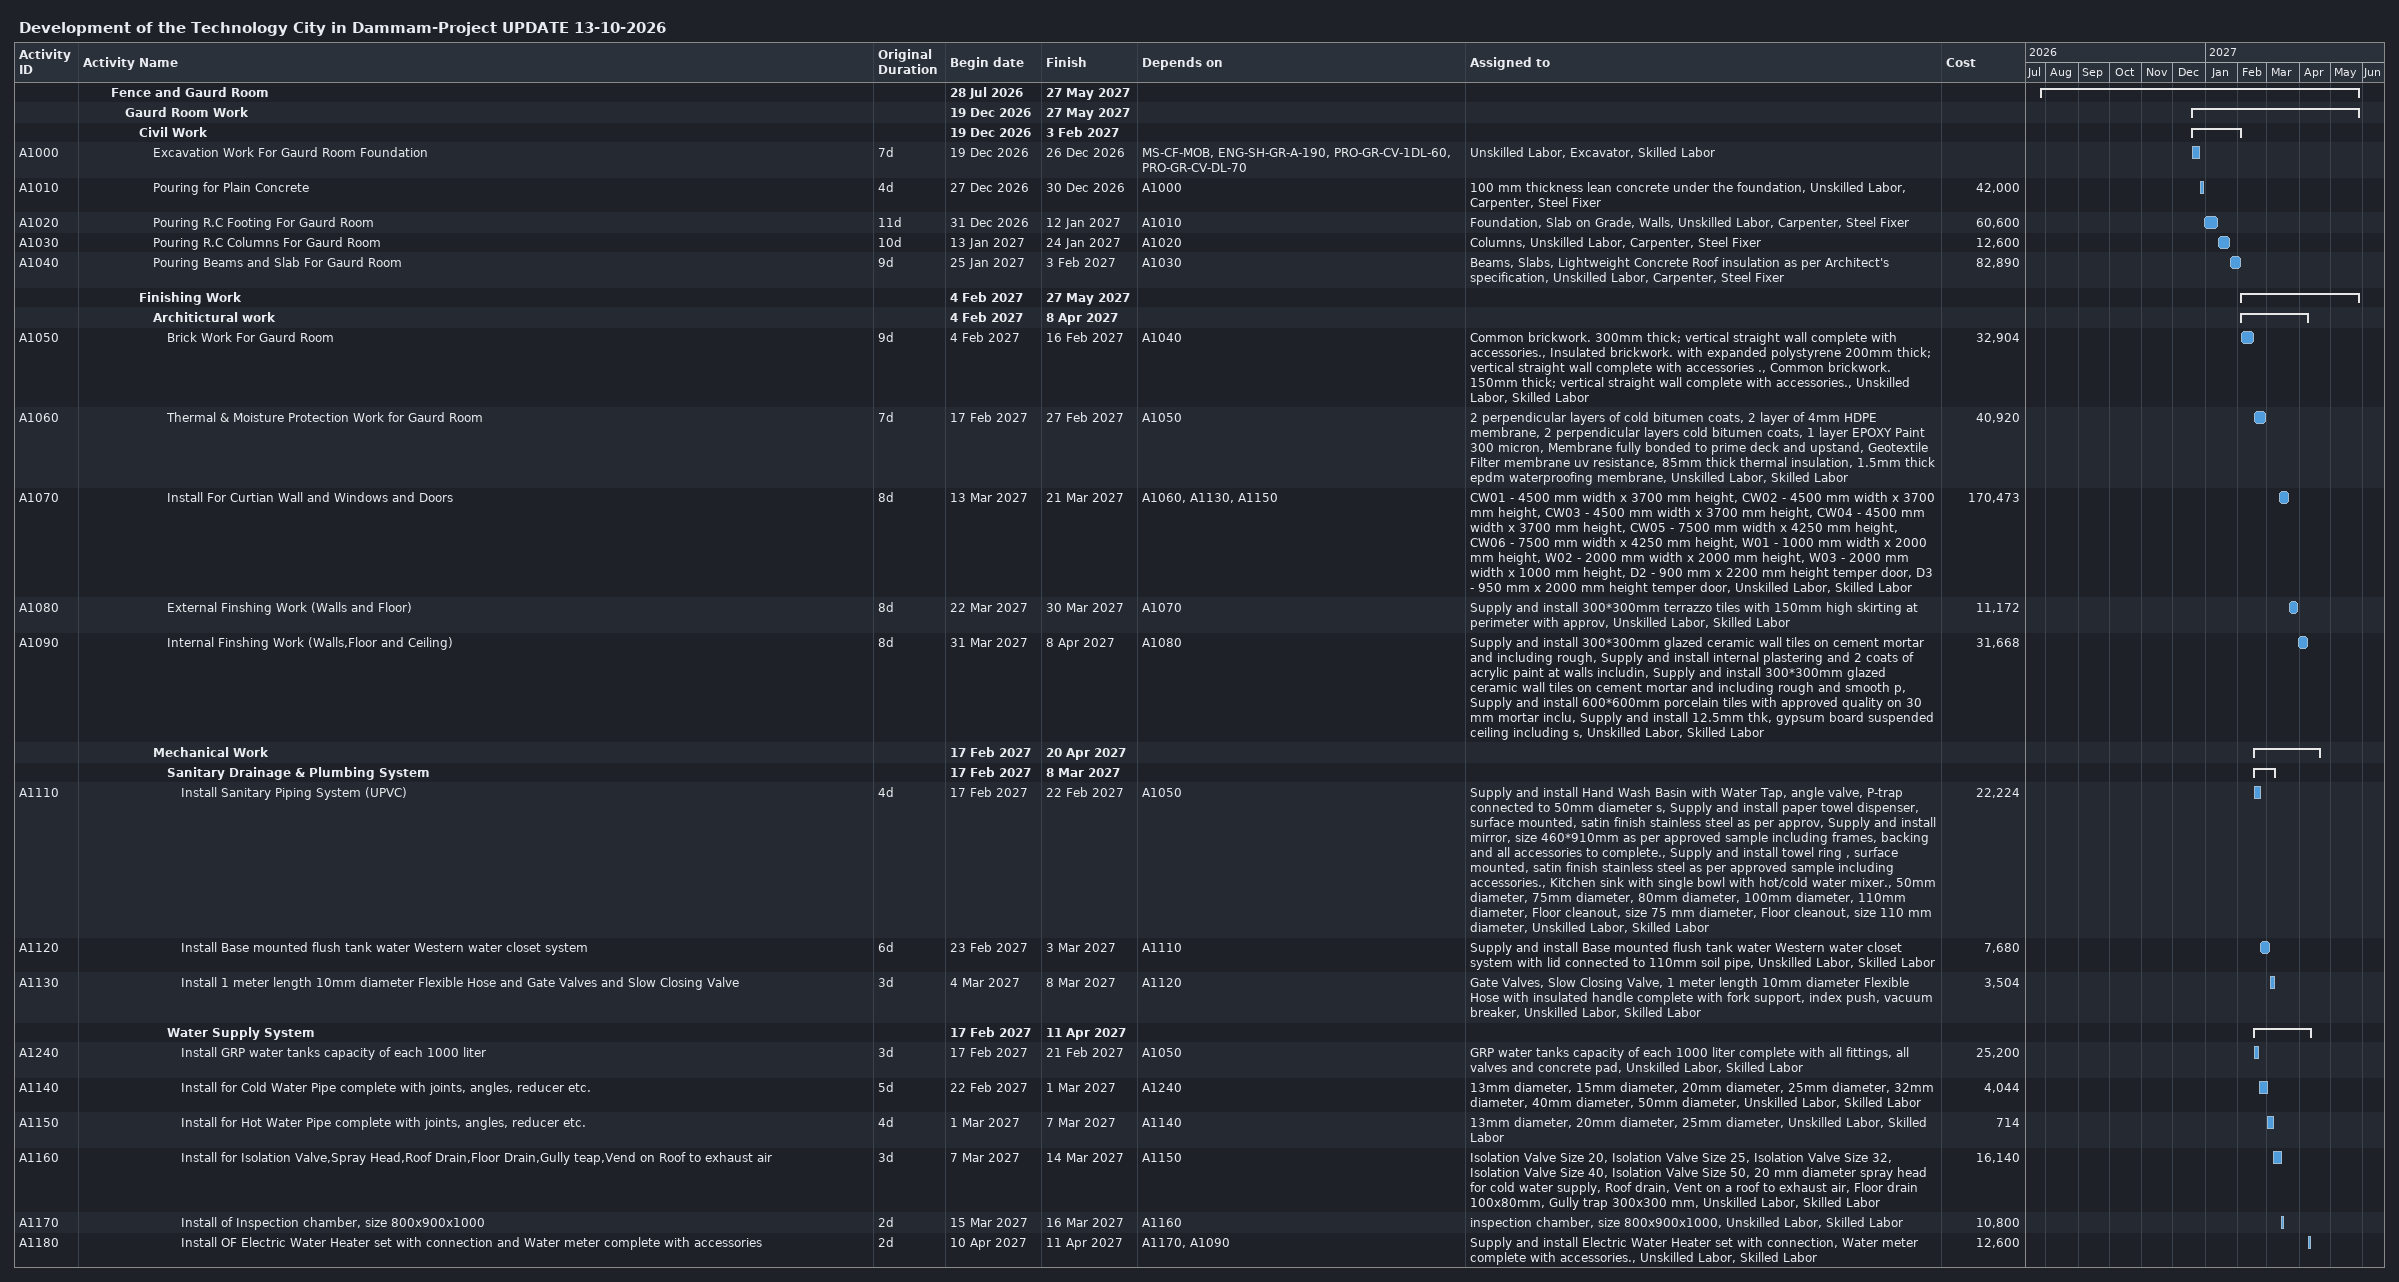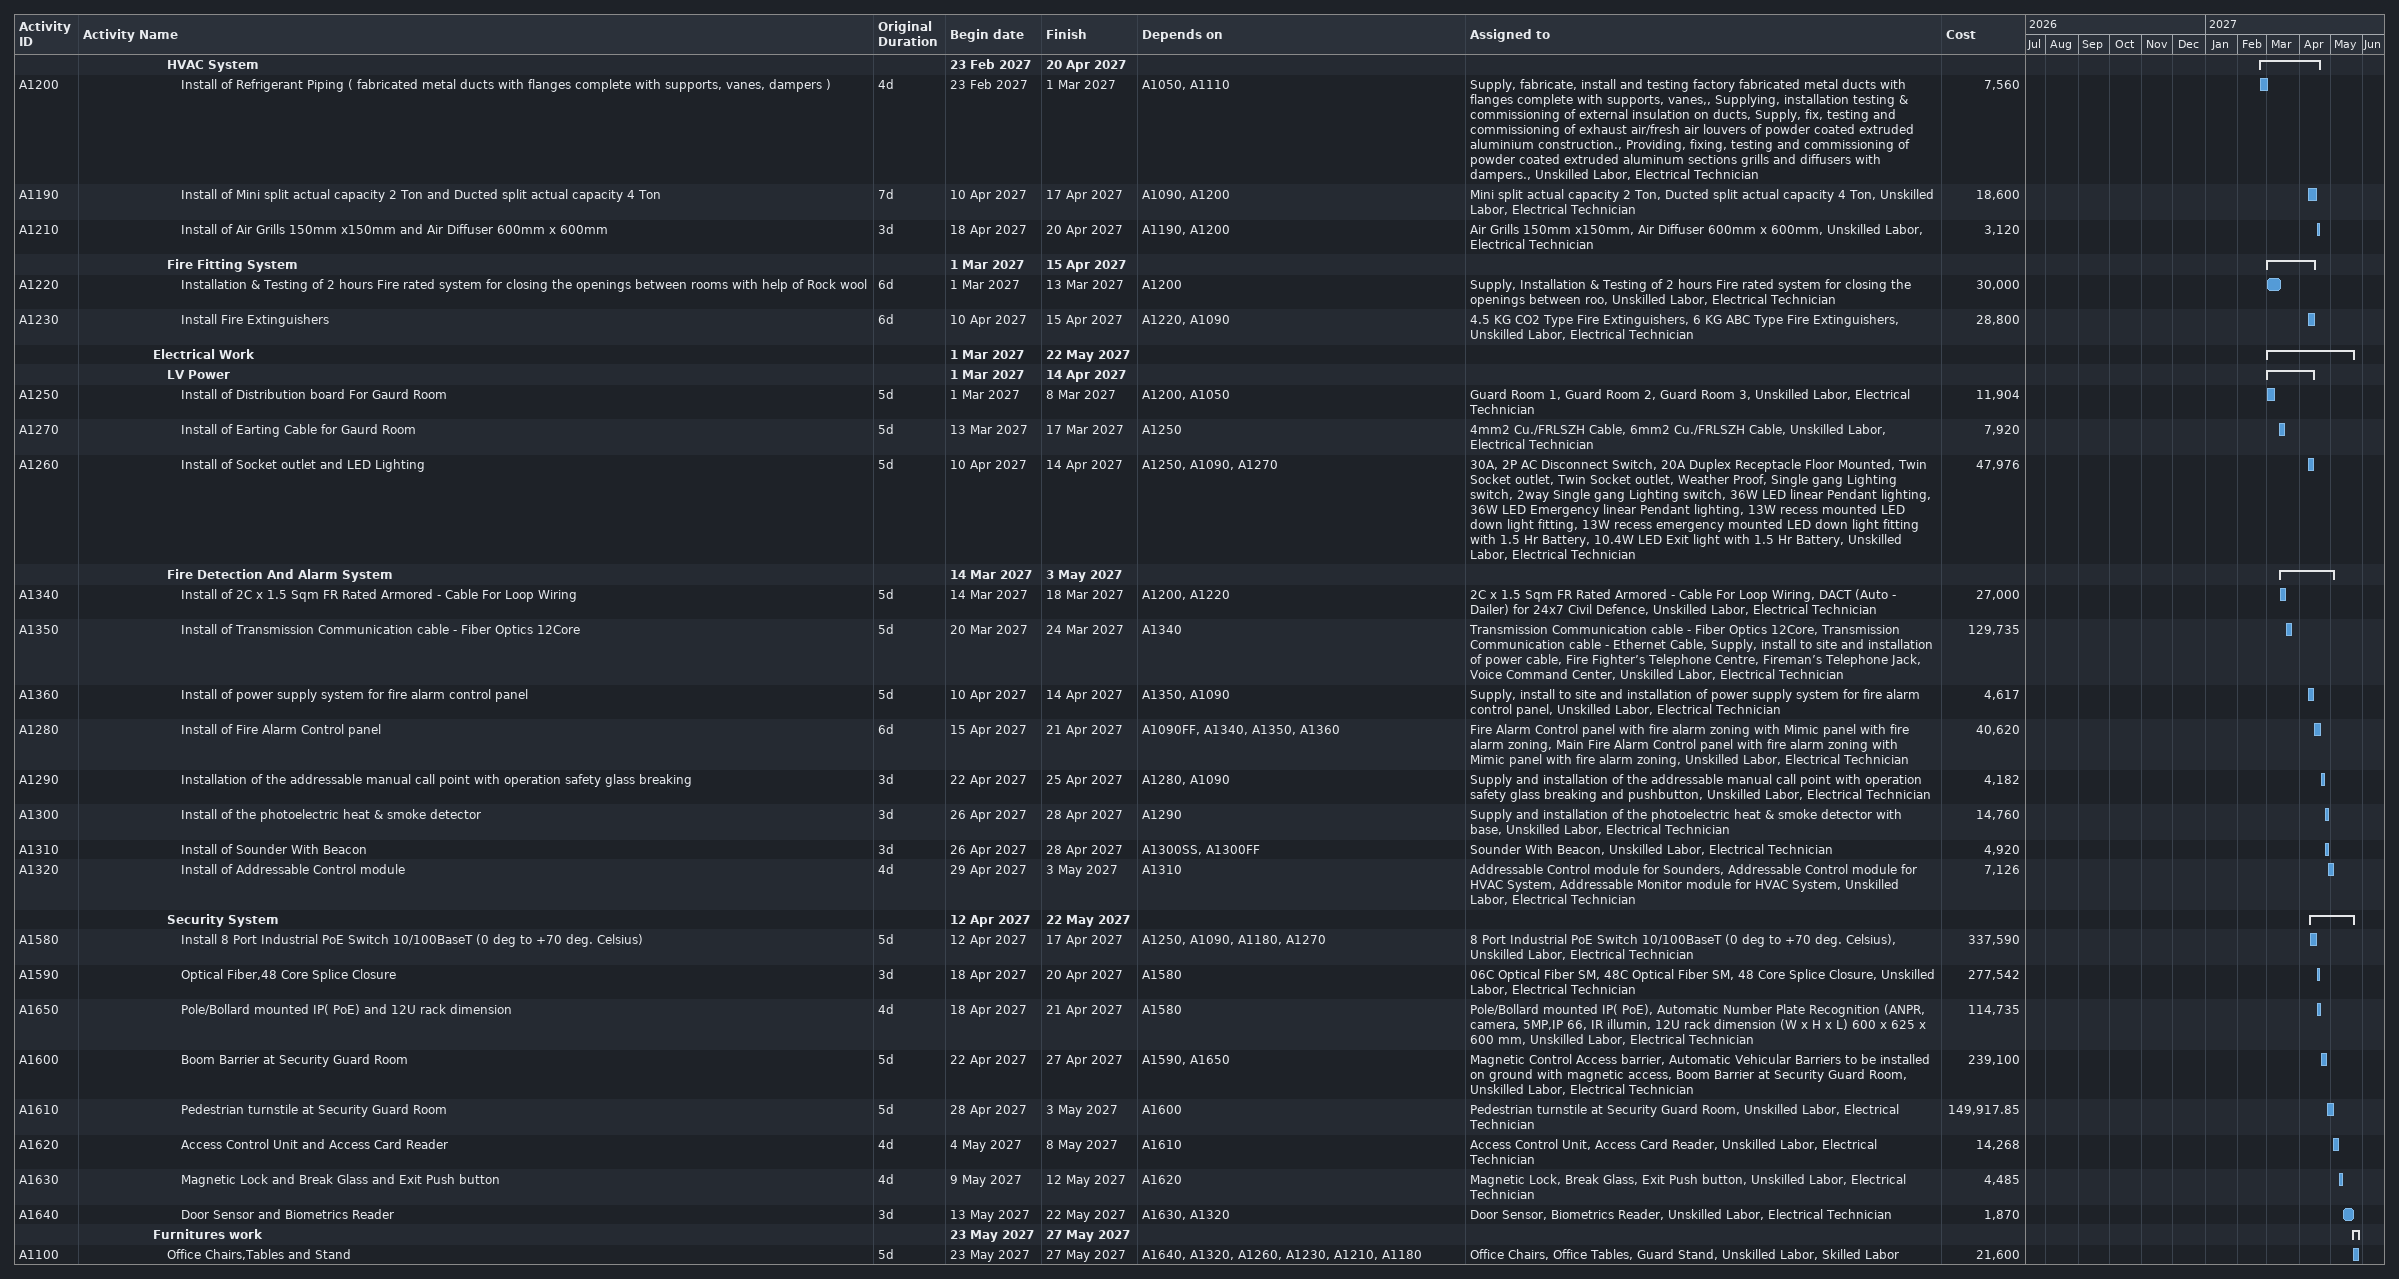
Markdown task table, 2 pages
Development of the Technology City in Dammam-Project UPDATE 13-10-2026

| ID | Level | Task | Original duration | Start | Finish | Predecessors | Resources | Cost |
|---|---|---|---|---|---|---|---|---|
|  | 3 | **Fence and Gaurd Room** |  | 2026-07-28 | 2027-05-27 |  |  |  |
|  | 4 | **Gaurd Room Work** |  | 2026-12-19 | 2027-05-27 |  |  |  |
|  | 5 | **Civil Work** |  | 2026-12-19 | 2027-02-03 |  |  |  |
| A1000 | 6 | Excavation Work For Gaurd Room Foundation | 7d | 2026-12-19 | 2026-12-26 | MS-CF-MOB, ENG-SH-GR-A-190, PRO-GR-CV-1DL-60, PRO-GR-CV-DL-70 | Unskilled Labor, Excavator, Skilled Labor |  |
| A1010 | 6 | Pouring for Plain Concrete | 4d | 2026-12-27 | 2026-12-30 | A1000 | 100 mm thickness lean concrete under the foundation, Unskilled Labor, Carpenter, Steel Fixer | 42000 |
| A1020 | 6 | Pouring R.C Footing For Gaurd Room | 11d | 2026-12-31 | 2027-01-12 | A1010 | Foundation, Slab on Grade, Walls, Unskilled Labor, Carpenter, Steel Fixer | 60600 |
| A1030 | 6 | Pouring R.C Columns For Gaurd Room | 10d | 2027-01-13 | 2027-01-24 | A1020 | Columns, Unskilled Labor, Carpenter, Steel Fixer | 12600 |
| A1040 | 6 | Pouring Beams and Slab For Gaurd Room | 9d | 2027-01-25 | 2027-02-03 | A1030 | Beams, Slabs, Lightweight Concrete Roof insulation as per Architect's specification, Unskilled Labor, Carpenter, Steel Fixer | 82890 |
|  | 5 | **Finishing Work** |  | 2027-02-04 | 2027-05-27 |  |  |  |
|  | 6 | **Architictural work** |  | 2027-02-04 | 2027-04-08 |  |  |  |
| A1050 | 7 | Brick Work For Gaurd Room | 9d | 2027-02-04 | 2027-02-16 | A1040 | Common brickwork. 300mm thick; vertical straight wall complete with accessories., Insulated brickwork. with expanded polystyrene 200mm thick; vertical straight wall complete with accessories ., Common brickwork. 150mm thick; vertical straight wall complete with accessories., Unskilled Labor, Skilled Labor | 32904 |
| A1060 | 7 | Thermal & Moisture Protection Work for Gaurd Room | 7d | 2027-02-17 | 2027-02-27 | A1050 | 2 perpendicular layers of cold bitumen coats, 2 layer of 4mm HDPE membrane, 2 perpendicular layers cold bitumen coats, 1 layer EPOXY Paint 300 micron, Membrane fully bonded to prime deck and upstand, Geotextile Filter membrane uv resistance, 85mm thick thermal insulation, 1.5mm thick epdm waterproofing membrane, Unskilled Labor, Skilled Labor | 40920 |
| A1070 | 7 | Install For Curtian Wall and Windows and Doors | 8d | 2027-03-13 | 2027-03-21 | A1060, A1130, A1150 | CW01 - 4500 mm width x 3700 mm height, CW02 - 4500 mm width x 3700 mm height, CW03 - 4500 mm width x 3700 mm height, CW04 - 4500 mm width x 3700 mm height, CW05 - 7500 mm width x 4250 mm height, CW06 - 7500 mm width x 4250 mm height, W01 - 1000 mm width x 2000 mm height, W02 - 2000 mm width x 2000 mm height, W03 - 2000 mm width x 1000 mm height, D2 - 900 mm x 2200 mm height temper door, D3 - 950 mm x 2000 mm height temper door, Unskilled Labor, Skilled Labor | 170473 |
| A1080 | 7 | External Finshing Work (Walls and Floor) | 8d | 2027-03-22 | 2027-03-30 | A1070 | Supply and install 300*300mm terrazzo tiles with 150mm high skirting at perimeter with approv, Unskilled Labor, Skilled Labor | 11172 |
| A1090 | 7 | Internal Finshing Work (Walls,Floor and Ceiling) | 8d | 2027-03-31 | 2027-04-08 | A1080 | Supply and install 300*300mm glazed ceramic wall tiles on cement mortar and including rough, Supply and install internal plastering and 2 coats of acrylic paint at walls includin, Supply and install 300*300mm glazed ceramic wall tiles on cement mortar and including rough and smooth p, Supply and install 600*600mm porcelain tiles with approved quality on 30 mm mortar inclu, Supply and install 12.5mm thk, gypsum board suspended ceiling including s, Unskilled Labor, Skilled Labor | 31668 |
|  | 6 | **Mechanical Work** |  | 2027-02-17 | 2027-04-20 |  |  |  |
|  | 7 | **Sanitary Drainage & Plumbing System** |  | 2027-02-17 | 2027-03-08 |  |  |  |
| A1110 | 8 | Install Sanitary Piping System (UPVC) | 4d | 2027-02-17 | 2027-02-22 | A1050 | Supply and install Hand Wash Basin with Water Tap, angle valve, P-trap connected to 50mm diameter s, Supply and install paper towel dispenser, surface mounted, satin finish stainless steel as per approv, Supply and install mirror, size 460*910mm as per approved sample including frames, backing and all accessories to complete., Supply and install towel ring , surface mounted, satin finish stainless steel as per approved sample including accessories., Kitchen sink with single bowl with hot/cold water mixer., 50mm diameter, 75mm diameter, 80mm diameter, 100mm diameter, 110mm diameter, Floor cleanout, size 75 mm diameter, Floor cleanout, size 110 mm diameter, Unskilled Labor, Skilled Labor | 22224 |
| A1120 | 8 | Install Base mounted flush tank water Western water closet system | 6d | 2027-02-23 | 2027-03-03 | A1110 | Supply and install Base mounted flush tank water Western water closet system with lid connected to 110mm soil pipe, Unskilled Labor, Skilled Labor | 7680 |
| A1130 | 8 | Install 1 meter length 10mm diameter Flexible Hose and Gate Valves and Slow Closing Valve | 3d | 2027-03-04 | 2027-03-08 | A1120 | Gate Valves, Slow Closing Valve, 1 meter length 10mm diameter Flexible Hose with insulated handle complete with fork support, index push, vacuum breaker, Unskilled Labor, Skilled Labor | 3504 |
|  | 7 | **Water Supply System** |  | 2027-02-17 | 2027-04-11 |  |  |  |
| A1240 | 8 | Install GRP water tanks capacity of each 1000 liter | 3d | 2027-02-17 | 2027-02-21 | A1050 | GRP water tanks capacity of each 1000 liter complete with all fittings, all valves and concrete pad, Unskilled Labor, Skilled Labor | 25200 |
| A1140 | 8 | Install for Cold Water Pipe complete with joints, angles, reducer etc. | 5d | 2027-02-22 | 2027-03-01 | A1240 | 13mm diameter, 15mm diameter, 20mm diameter, 25mm diameter, 32mm diameter, 40mm diameter, 50mm diameter, Unskilled Labor, Skilled Labor | 4044 |
| A1150 | 8 | Install for Hot Water Pipe complete with joints, angles, reducer etc. | 4d | 2027-03-01 | 2027-03-07 | A1140 | 13mm diameter, 20mm diameter, 25mm diameter, Unskilled Labor, Skilled Labor | 714 |
| A1160 | 8 | Install for Isolation Valve,Spray Head,Roof Drain,Floor Drain,Gully teap,Vend on Roof to exhaust air | 3d | 2027-03-07 | 2027-03-14 | A1150 | Isolation Valve Size 20, Isolation Valve Size 25, Isolation Valve Size 32, Isolation Valve Size 40, Isolation Valve Size 50, 20 mm diameter spray head for cold water supply, Roof drain, Vent on a roof to exhaust air, Floor drain 100x80mm, Gully trap 300x300 mm, Unskilled Labor, Skilled Labor | 16140 |
| A1170 | 8 | Install of Inspection chamber, size 800x900x1000 | 2d | 2027-03-15 | 2027-03-16 | A1160 | inspection chamber, size 800x900x1000, Unskilled Labor, Skilled Labor | 10800 |
| A1180 | 8 | Install OF Electric Water Heater set with connection and Water meter complete with accessories | 2d | 2027-04-10 | 2027-04-11 | A1170, A1090 | Supply and install Electric Water Heater set with connection, Water meter complete with accessories., Unskilled Labor, Skilled Labor | 12600 |
|  | 7 | **HVAC System** |  | 2027-02-23 | 2027-04-20 |  |  |  |
| A1200 | 8 | Install of Refrigerant Piping ( fabricated metal ducts with flanges complete with supports, vanes, dampers ) | 4d | 2027-02-23 | 2027-03-01 | A1050, A1110 | Supply, fabricate, install and testing factory fabricated metal ducts with flanges complete with supports, vanes,, Supplying, installation testing & commissioning of external insulation on ducts, Supply, fix, testing and commissioning of exhaust air/fresh air louvers of powder coated extruded aluminium construction., Providing, fixing, testing and commissioning of powder coated extruded aluminum sections grills and diffusers with dampers., Unskilled Labor, Electrical Technician | 7560 |
| A1190 | 8 | Install of Mini split actual capacity 2 Ton and Ducted split actual capacity 4 Ton | 7d | 2027-04-10 | 2027-04-17 | A1090, A1200 | Mini split actual capacity 2 Ton, Ducted split actual capacity 4 Ton, Unskilled Labor, Electrical Technician | 18600 |
| A1210 | 8 | Install of Air Grills 150mm x150mm and Air Diffuser 600mm x 600mm | 3d | 2027-04-18 | 2027-04-20 | A1190, A1200 | Air Grills 150mm x150mm, Air Diffuser 600mm x 600mm, Unskilled Labor, Electrical Technician | 3120 |
|  | 7 | **Fire Fitting System** |  | 2027-03-01 | 2027-04-15 |  |  |  |
| A1220 | 8 | Installation & Testing of 2 hours Fire rated system for closing the openings between rooms with help of Rock wool | 6d | 2027-03-01 | 2027-03-13 | A1200 | Supply, Installation & Testing of 2 hours Fire rated system for closing the openings between roo, Unskilled Labor, Electrical Technician | 30000 |
| A1230 | 8 | Install Fire Extinguishers | 6d | 2027-04-10 | 2027-04-15 | A1220, A1090 | 4.5 KG CO2 Type Fire Extinguishers, 6 KG ABC Type Fire Extinguishers, Unskilled Labor, Electrical Technician | 28800 |
|  | 6 | **Electrical Work** |  | 2027-03-01 | 2027-05-22 |  |  |  |
|  | 7 | **LV Power** |  | 2027-03-01 | 2027-04-14 |  |  |  |
| A1250 | 8 | Install of Distribution board For Gaurd Room | 5d | 2027-03-01 | 2027-03-08 | A1200, A1050 | Guard Room 1, Guard Room 2, Guard Room 3, Unskilled Labor, Electrical Technician | 11904 |
| A1270 | 8 | Install of Earting Cable for Gaurd Room | 5d | 2027-03-13 | 2027-03-17 | A1250 | 4mm2 Cu./FRLSZH Cable, 6mm2 Cu./FRLSZH Cable, Unskilled Labor, Electrical Technician | 7920 |
| A1260 | 8 | Install of Socket outlet and LED Lighting | 5d | 2027-04-10 | 2027-04-14 | A1250, A1090, A1270 | 30A, 2P AC Disconnect Switch, 20A Duplex Receptacle Floor Mounted, Twin Socket outlet, Twin Socket outlet, Weather Proof, Single gang Lighting switch, 2way Single gang Lighting switch, 36W LED linear Pendant lighting, 36W LED Emergency linear Pendant lighting, 13W recess mounted LED down light fitting, 13W recess emergency mounted LED down light fitting with 1.5 Hr Battery, 10.4W LED Exit light with 1.5 Hr Battery, Unskilled Labor, Electrical Technician | 47976 |
|  | 7 | **Fire Detection And Alarm System** |  | 2027-03-14 | 2027-05-03 |  |  |  |
| A1340 | 8 | Install of 2C x 1.5 Sqm FR Rated Armored - Cable For Loop Wiring | 5d | 2027-03-14 | 2027-03-18 | A1200, A1220 | 2C x 1.5 Sqm FR Rated Armored - Cable For Loop Wiring, DACT (Auto - Dailer) for 24x7 Civil Defence, Unskilled Labor, Electrical Technician | 27000 |
| A1350 | 8 | Install of Transmission Communication cable - Fiber Optics 12Core | 5d | 2027-03-20 | 2027-03-24 | A1340 | Transmission Communication cable - Fiber Optics 12Core, Transmission Communication cable - Ethernet Cable, Supply, install to site and installation of power cable, Fire Fighter’s Telephone Centre, Fireman’s Telephone Jack, Voice Command Center, Unskilled Labor, Electrical Technician | 129735 |
| A1360 | 8 | Install of power supply system for fire alarm control panel | 5d | 2027-04-10 | 2027-04-14 | A1350, A1090 | Supply, install to site and installation of power supply system for fire alarm control panel, Unskilled Labor, Electrical Technician | 4617 |
| A1280 | 8 | Install of Fire Alarm Control panel | 6d | 2027-04-15 | 2027-04-21 | A1090FF, A1340, A1350, A1360 | Fire Alarm Control panel with fire alarm zoning with Mimic panel with fire alarm zoning, Main Fire Alarm Control panel with fire alarm zoning with Mimic panel with fire alarm zoning, Unskilled Labor, Electrical Technician | 40620 |
| A1290 | 8 | Installation of the addressable manual call point with operation safety glass breaking | 3d | 2027-04-22 | 2027-04-25 | A1280, A1090 | Supply and installation of the addressable manual call point with operation safety glass breaking and pushbutton, Unskilled Labor, Electrical Technician | 4182 |
| A1300 | 8 | Install of the photoelectric heat & smoke detector | 3d | 2027-04-26 | 2027-04-28 | A1290 | Supply and installation of the photoelectric heat & smoke detector with base, Unskilled Labor, Electrical Technician | 14760 |
| A1310 | 8 | Install of Sounder With Beacon | 3d | 2027-04-26 | 2027-04-28 | A1300SS, A1300FF | Sounder With Beacon, Unskilled Labor, Electrical Technician | 4920 |
| A1320 | 8 | Install of Addressable Control module | 4d | 2027-04-29 | 2027-05-03 | A1310 | Addressable Control module for Sounders, Addressable Control module for HVAC System, Addressable Monitor module for HVAC System, Unskilled Labor, Electrical Technician | 7126 |
|  | 7 | **Security System** |  | 2027-04-12 | 2027-05-22 |  |  |  |
| A1580 | 8 | Install 8 Port Industrial PoE Switch 10/100BaseT (0 deg to +70 deg. Celsius) | 5d | 2027-04-12 | 2027-04-17 | A1250, A1090, A1180, A1270 | 8 Port Industrial PoE Switch 10/100BaseT (0 deg to +70 deg. Celsius), Unskilled Labor, Electrical Technician | 337590 |
| A1590 | 8 | Optical Fiber,48 Core Splice Closure | 3d | 2027-04-18 | 2027-04-20 | A1580 | 06C Optical Fiber SM, 48C Optical Fiber SM, 48 Core Splice Closure, Unskilled Labor, Electrical Technician | 277542 |
| A1650 | 8 | Pole/Bollard mounted IP( PoE) and 12U rack dimension | 4d | 2027-04-18 | 2027-04-21 | A1580 | Pole/Bollard mounted IP( PoE), Automatic Number Plate Recognition (ANPR, camera, 5MP,IP 66, IR illumin, 12U rack dimension (W x H x L) 600 x 625 x 600 mm, Unskilled Labor, Electrical Technician | 114735 |
| A1600 | 8 | Boom Barrier at Security Guard Room | 5d | 2027-04-22 | 2027-04-27 | A1590, A1650 | Magnetic Control Access barrier, Automatic Vehicular Barriers to be installed on ground with magnetic access, Boom Barrier at Security Guard Room, Unskilled Labor, Electrical Technician | 239100 |
| A1610 | 8 | Pedestrian turnstile at Security Guard Room | 5d | 2027-04-28 | 2027-05-03 | A1600 | Pedestrian turnstile at Security Guard Room, Unskilled Labor, Electrical Technician | 149917.85 |
| A1620 | 8 | Access Control Unit and Access Card Reader | 4d | 2027-05-04 | 2027-05-08 | A1610 | Access Control Unit, Access Card Reader, Unskilled Labor, Electrical Technician | 14268 |
| A1630 | 8 | Magnetic Lock and Break Glass and Exit Push button | 4d | 2027-05-09 | 2027-05-12 | A1620 | Magnetic Lock, Break Glass, Exit Push button, Unskilled Labor, Electrical Technician | 4485 |
| A1640 | 8 | Door Sensor and Biometrics Reader | 3d | 2027-05-13 | 2027-05-22 | A1630, A1320 | Door Sensor, Biometrics Reader, Unskilled Labor, Electrical Technician | 1870 |
|  | 6 | **Furnitures work** |  | 2027-05-23 | 2027-05-27 |  |  |  |
| A1100 | 7 | Office Chairs,Tables and Stand | 5d | 2027-05-23 | 2027-05-27 | A1640, A1320, A1260, A1230, A1210, A1180 | Office Chairs, Office Tables, Guard Stand, Unskilled Labor, Skilled Labor | 21600 |
